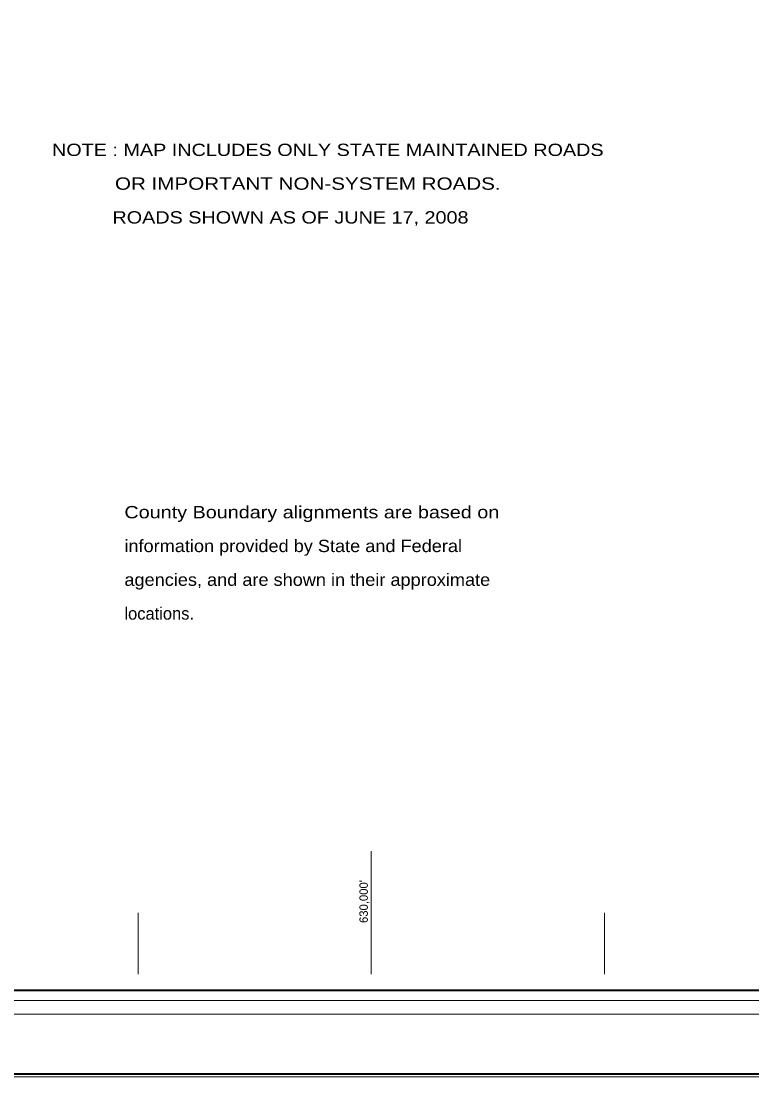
# Model space of a CAD drawing. Extents: x 127885 to 224516, y 116455 to 172852.
# Drawn here: x 187449 to 196996, y 116455 to 130243 of the extents above; entities that cross this region are included whole.
import ezdxf
from ezdxf.enums import TextEntityAlignment as Align

# ---------------------------------------------------------------- set-up
doc = ezdxf.new("R2010")
doc.units = 0
doc.header["$LTSCALE"] = 52
for name, color, linetype, lineweight in [('1', 7, 'Continuous', 25), ('20', 7, 'Continuous', 40), ('61', 7, 'Continuous', 13)]:
    doc.layers.add(name, color=color, linetype=linetype, lineweight=lineweight)

msp = doc.modelspace()

# ---------------------------------------------------------------- linework, layer by layer
at = {"layer": '1', "lineweight": 13}
msp.add_lwpolyline([(224515.6, 116455.41), (127884.95, 116455.41), (127884.95, 172852.45), (224515.6, 172852.45)], close=True, dxfattribs=at)
at = {"layer": '20'}
for points in [[(127919.96, 172817.45), (224480.6, 172817.45), (224480.6, 116490.41), (127919.96, 116490.41)], [(131107.81, 171708.49), (223555.09, 171708.49), (223555.09, 117582.12), (131107.81, 117582.12)]]:
    msp.add_lwpolyline(points, close=True, dxfattribs=at)
at = {"layer": '20', "lineweight": 13}
msp.add_lwpolyline([(130798.62, 172033.95), (130798.62, 117272.84), (130977.17, 117451.52), (130977.17, 171839.12), (223685.7, 171839.12), (223685.7, 117451.52), (130977.17, 117451.52), (130798.62, 117272.84), (223864.28, 117272.84), (223864.28, 172033.95)], close=True, dxfattribs=at)
at = {"layer": '61'}
for p, q in [((188976, 117795.35), (188976, 118599.85)), ((195072, 117795.35), (195072, 118599.85))]:
    msp.add_line(p, q, dxfattribs=at)
for points in [[(192024, 119379.35), (192024, 119383.35), (192024, 119387.35), (192024, 119391.35), (192024, 119395.35), (192024, 119399.35), (192024, 119404.35)], [(192024, 118983.35), (192024, 118987.35), (192024, 118991.35), (192024, 118995.35), (192024, 118999.35), (192024, 119003.35), (192024, 119007.35), (192024, 119011.35), (192024, 119015.35), (192024, 119019.35), (192024, 119023.35), (192024, 119027.35), (192024, 119031.35), (192024, 119035.35), (192024, 119039.35), (192024, 119043.35), (192024, 119047.35), (192024, 119051.35), (192024, 119055.35), (192024, 119059.35), (192024, 119063.35), (192024, 119067.35), (192024, 119071.35), (192024, 119075.35), (192024, 119079.35), (192024, 119083.35), (192024, 119087.35), (192024, 119091.35), (192024, 119095.35), (192024, 119099.35), (192024, 119103.35), (192024, 119107.35), (192024, 119111.35), (192024, 119115.35), (192024, 119119.35), (192024, 119123.35), (192024, 119127.35), (192024, 119131.35), (192024, 119135.35), (192024, 119139.35), (192024, 119143.35), (192024, 119147.35), (192024, 119151.35), (192024, 119155.35), (192024, 119159.35), (192024, 119163.35), (192024, 119167.35), (192024, 119171.35), (192024, 119175.35), (192024, 119179.35), (192024, 119183.35), (192024, 119187.35), (192024, 119191.35), (192024, 119195.35), (192024, 119199.35), (192024, 119203.35), (192024, 119207.35), (192024, 119211.35), (192024, 119215.35), (192024, 119219.35), (192024, 119223.35), (192024, 119227.35), (192024, 119231.35), (192024, 119235.35), (192024, 119239.35), (192024, 119243.35), (192024, 119247.35), (192024, 119251.35), (192024, 119255.35), (192024, 119259.35), (192024, 119263.35), (192024, 119267.35), (192024, 119271.35), (192024, 119275.35), (192024, 119279.35), (192024, 119283.35), (192024, 119287.35), (192024, 119291.35), (192024, 119295.35), (192024, 119299.35), (192024, 119303.35), (192024, 119307.35), (192024, 119311.35), (192024, 119315.35), (192024, 119319.35), (192024, 119323.35), (192024, 119327.35), (192024, 119331.35), (192024, 119335.35), (192024, 119339.35), (192024, 119343.35), (192024, 119347.35), (192024, 119351.35), (192024, 119355.35), (192024, 119359.35), (192024, 119363.35), (192024, 119367.35), (192024, 119371.35), (192024, 119375.35), (192024, 119379.35)], [(192024, 118587.35), (192024, 118591.35), (192024, 118595.35), (192024, 118599.35), (192024, 118603.35), (192024, 118607.35), (192024, 118611.35), (192024, 118615.35), (192024, 118619.35), (192024, 118623.35), (192024, 118627.35), (192024, 118631.35), (192024, 118635.35), (192024, 118639.35), (192024, 118643.35), (192024, 118647.35), (192024, 118651.35), (192024, 118655.35), (192024, 118659.35), (192024, 118663.35), (192024, 118667.35), (192024, 118671.35), (192024, 118675.35), (192024, 118679.35), (192024, 118683.35), (192024, 118687.35), (192024, 118691.35), (192024, 118695.35), (192024, 118699.35), (192024, 118703.35), (192024, 118707.35), (192024, 118711.35), (192024, 118715.35), (192024, 118719.35), (192024, 118723.35), (192024, 118727.35), (192024, 118731.35), (192024, 118735.35), (192024, 118739.35), (192024, 118743.35), (192024, 118747.35), (192024, 118751.35), (192024, 118755.35), (192024, 118759.35), (192024, 118763.35), (192024, 118767.35), (192024, 118771.35), (192024, 118775.35), (192024, 118779.35), (192024, 118783.35), (192024, 118787.35), (192024, 118791.35), (192024, 118795.35), (192024, 118799.35), (192024, 118803.35), (192024, 118807.35), (192024, 118811.35), (192024, 118815.35), (192024, 118819.35), (192024, 118823.35), (192024, 118827.35), (192024, 118831.35), (192024, 118835.35), (192024, 118839.35), (192024, 118843.35), (192024, 118847.35), (192024, 118851.35), (192024, 118855.35), (192024, 118859.35), (192024, 118863.35), (192024, 118867.35), (192024, 118871.35), (192024, 118875.35), (192024, 118879.35), (192024, 118883.35), (192024, 118887.35), (192024, 118891.35), (192024, 118895.35), (192024, 118899.35), (192024, 118903.35), (192024, 118907.35), (192024, 118911.35), (192024, 118915.35), (192024, 118919.35), (192024, 118923.35), (192024, 118927.35), (192024, 118931.35), (192024, 118935.35), (192024, 118939.35), (192024, 118943.35), (192024, 118947.35), (192024, 118951.35), (192024, 118955.35), (192024, 118959.35), (192024, 118963.35), (192024, 118967.35), (192024, 118971.35), (192024, 118975.35), (192024, 118979.35), (192024, 118983.35)], [(192024, 118191.35), (192024, 118195.35), (192024, 118199.35), (192024, 118203.35), (192024, 118207.35), (192024, 118211.35), (192024, 118215.35), (192024, 118219.35), (192024, 118223.35), (192024, 118227.35), (192024, 118231.35), (192024, 118235.35), (192024, 118239.35), (192024, 118243.35), (192024, 118247.35), (192024, 118251.35), (192024, 118255.35), (192024, 118259.35), (192024, 118263.35), (192024, 118267.35), (192024, 118271.35), (192024, 118275.35), (192024, 118279.35), (192024, 118283.35), (192024, 118287.35), (192024, 118291.35), (192024, 118295.35), (192024, 118299.35), (192024, 118303.35), (192024, 118307.35), (192024, 118311.35), (192024, 118315.35), (192024, 118319.35), (192024, 118323.35), (192024, 118327.35), (192024, 118331.35), (192024, 118335.35), (192024, 118339.35), (192024, 118343.35), (192024, 118347.35), (192024, 118351.35), (192024, 118355.35), (192024, 118359.35), (192024, 118363.35), (192024, 118367.35), (192024, 118371.35), (192024, 118375.35), (192024, 118379.35), (192024, 118383.35), (192024, 118387.35), (192024, 118391.35), (192024, 118395.35), (192024, 118399.35), (192024, 118403.35), (192024, 118407.35), (192024, 118411.35), (192024, 118415.35), (192024, 118419.35), (192024, 118423.35), (192024, 118427.35), (192024, 118431.35), (192024, 118435.35), (192024, 118439.35), (192024, 118443.35), (192024, 118447.35), (192024, 118451.35), (192024, 118455.35), (192024, 118459.35), (192024, 118463.35), (192024, 118467.35), (192024, 118471.35), (192024, 118475.35), (192024, 118479.35), (192024, 118483.35), (192024, 118487.35), (192024, 118491.35), (192024, 118495.35), (192024, 118499.35), (192024, 118503.35), (192024, 118507.35), (192024, 118511.35), (192024, 118515.35), (192024, 118519.35), (192024, 118523.35), (192024, 118527.35), (192024, 118531.35), (192024, 118535.35), (192024, 118539.35), (192024, 118543.35), (192024, 118547.35), (192024, 118551.35), (192024, 118555.35), (192024, 118559.35), (192024, 118563.35), (192024, 118567.35), (192024, 118571.35), (192024, 118575.35), (192024, 118579.35), (192024, 118583.35), (192024, 118587.35)], [(192024, 117795.35), (192024, 117799.35), (192024, 117803.35), (192024, 117807.35), (192024, 117811.35), (192024, 117815.35), (192024, 117819.35), (192024, 117823.35), (192024, 117827.35), (192024, 117831.35), (192024, 117835.35), (192024, 117839.35), (192024, 117843.35), (192024, 117847.35), (192024, 117851.35), (192024, 117855.35), (192024, 117859.35), (192024, 117863.35), (192024, 117867.35), (192024, 117871.35), (192024, 117875.35), (192024, 117879.35), (192024, 117883.35), (192024, 117887.35), (192024, 117891.35), (192024, 117895.35), (192024, 117899.35), (192024, 117903.35), (192024, 117907.35), (192024, 117911.35), (192024, 117915.35), (192024, 117919.35), (192024, 117923.35), (192024, 117927.35), (192024, 117931.35), (192024, 117935.35), (192024, 117939.35), (192024, 117943.35), (192024, 117947.35), (192024, 117951.35), (192024, 117955.35), (192024, 117959.35), (192024, 117963.35), (192024, 117967.35), (192024, 117971.35), (192024, 117975.35), (192024, 117979.35), (192024, 117983.35), (192024, 117987.35), (192024, 117991.35), (192024, 117995.35), (192024, 117999.35), (192024, 118003.35), (192024, 118007.35), (192024, 118011.35), (192024, 118015.35), (192024, 118019.35), (192024, 118023.35), (192024, 118027.35), (192024, 118031.35), (192024, 118035.35), (192024, 118039.35), (192024, 118043.35), (192024, 118047.35), (192024, 118051.35), (192024, 118055.35), (192024, 118059.35), (192024, 118063.35), (192024, 118067.35), (192024, 118071.35), (192024, 118075.35), (192024, 118079.35), (192024, 118083.35), (192024, 118087.35), (192024, 118091.35), (192024, 118095.35), (192024, 118099.35), (192024, 118103.35), (192024, 118107.35), (192024, 118111.35), (192024, 118115.35), (192024, 118119.35), (192024, 118123.35), (192024, 118127.35), (192024, 118131.35), (192024, 118135.35), (192024, 118139.35), (192024, 118143.35), (192024, 118147.35), (192024, 118151.35), (192024, 118155.35), (192024, 118159.35), (192024, 118163.35), (192024, 118167.35), (192024, 118171.35), (192024, 118175.35), (192024, 118179.35), (192024, 118183.35), (192024, 118187.35), (192024, 118191.35)]]:
    msp.add_lwpolyline(points, dxfattribs=at)

# ---------------------------------------------------------------- texts
at = {"layer": '20'}
for s, width, p in [('NOTE : MAP INCLUDES ONLY STATE MAINTAINED ROADS', 1.2, (187852.67, 128481.23)), ('           OR IMPORTANT NON-SYSTEM ROADS.', 1.25, (187852.67, 128040.23)), ('           ROADS SHOWN AS OF JUNE 17, 2008  ', 1.2, (187852.67, 127599.23)), ('County Boundary alignments are based on ', 1.2, (188798.52, 123749.68)), ('information provided by State and Federal ', 1.1, (188798.52, 123308.68)), ('agencies, and are shown in their approximate ', 1.1, (188798.52, 122867.68))]:
    msp.add_text(s, height=161, dxfattribs=dict(at, width=width)).set_placement(p)
msp.add_text('locations.', height=161, dxfattribs=at).set_placement((188798.52, 122426.68))
at = {"layer": '61'}
msp.add_text("630,000'", height=110, rotation=90, dxfattribs=at).set_placement((191978.69, 118745.1), align=Align.CENTER)

doc.saveas('drawing.dxf')
